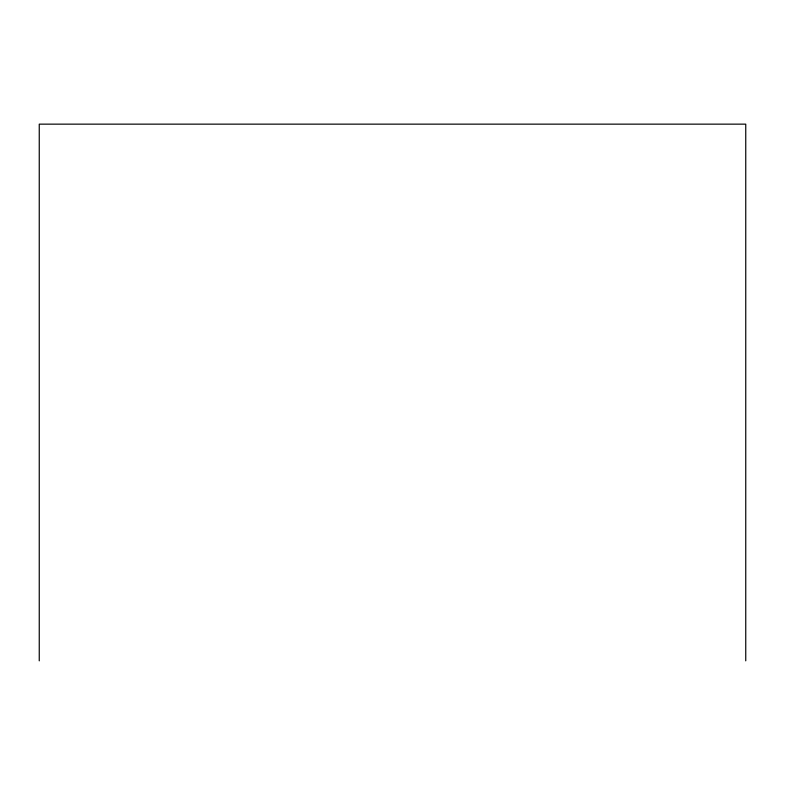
<?xml version="1.0" encoding="UTF-8"?>
<svg xmlns="http://www.w3.org/2000/svg" width="785" height="785" viewBox="0 0 785 785"><rect width="100%" height="100%" fill="white"/><g stroke="black" fill="none" stroke-linecap="round" stroke-linejoin="round"><path stroke-width="1.18" d="M745.75 660.852L745.75 124.148L39.25 124.148L39.25 660.852"/></g></svg>
